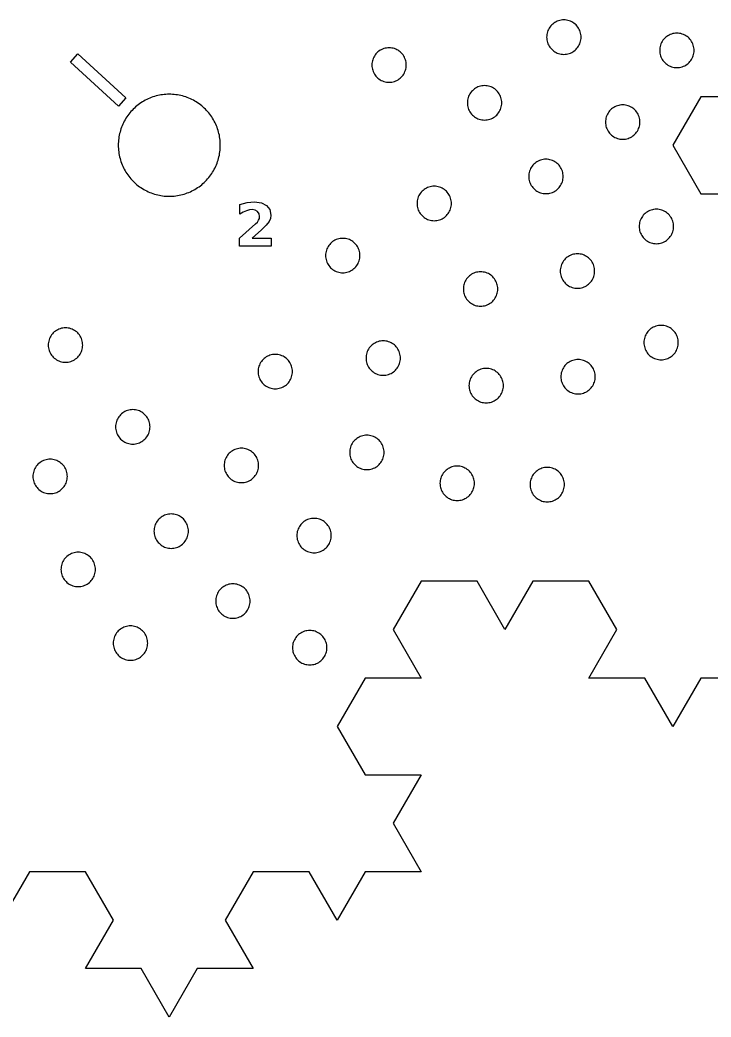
# Model space of a CAD drawing. Header units: millimetres. Extents: x 0 to 377, y 0 to 280.
# Drawn here: x 183.2 to 239.4, y 138.1 to 219.3 of the extents above; entities that cross this region are included whole.
import ezdxf

# ---------------------------------------------------------------- set-up
doc = ezdxf.new("R2010")
doc.units = ezdxf.units.MM
doc.layers.add('CUT', color=1, linetype='Continuous')
doc.layers.add('ENGRAVE', color=7, linetype='Continuous')

msp = doc.modelspace()

# ---------------------------------------------------------------- linework, layer by layer
at = {"layer": 'CUT'}
for points in [[(228.719, 217.326), (228.757, 217.429), (228.787, 217.535), (228.808, 217.643), (228.821, 217.752), (228.825, 217.862), (228.821, 217.971), (228.808, 218.081), (228.787, 218.188), (228.757, 218.294), (228.719, 218.397), (228.673, 218.497), (228.619, 218.593), (228.558, 218.685), (228.49, 218.771), (228.415, 218.852), (228.335, 218.926), (228.248, 218.994), (228.157, 219.055), (228.061, 219.109), (227.961, 219.155), (227.858, 219.193), (227.752, 219.223), (227.644, 219.244), (227.535, 219.257), (227.425, 219.262), (227.316, 219.257), (227.206, 219.244), (227.099, 219.223), (226.993, 219.193), (226.89, 219.155), (226.79, 219.109), (226.694, 219.055), (226.603, 218.994), (226.516, 218.926), (226.435, 218.852), (226.361, 218.771), (226.293, 218.685), (226.232, 218.593), (226.178, 218.497), (226.132, 218.397), (226.094, 218.294), (226.064, 218.188), (226.043, 218.081), (226.03, 217.971), (226.025, 217.862), (226.03, 217.752), (226.043, 217.643), (226.064, 217.535), (226.094, 217.429), (226.132, 217.326), (226.178, 217.226), (226.232, 217.13), (226.293, 217.039), (226.361, 216.952), (226.435, 216.872), (226.516, 216.797), (226.603, 216.729), (226.694, 216.668), (226.79, 216.614), (226.89, 216.568), (226.993, 216.53), (227.099, 216.5), (227.206, 216.479), (227.316, 216.466), (227.425, 216.462), (227.535, 216.466), (227.644, 216.479), (227.752, 216.5), (227.858, 216.53), (227.961, 216.568), (228.061, 216.614), (228.157, 216.668), (228.248, 216.729), (228.335, 216.797), (228.415, 216.872), (228.49, 216.952), (228.558, 217.039), (228.619, 217.13), (228.673, 217.226), (228.719, 217.326)], [(237.911, 216.25), (237.949, 216.353), (237.979, 216.459), (238.001, 216.566), (238.014, 216.676), (238.018, 216.785), (238.014, 216.895), (238.001, 217.004), (237.979, 217.112), (237.949, 217.218), (237.911, 217.321), (237.865, 217.421), (237.812, 217.517), (237.751, 217.608), (237.682, 217.695), (237.608, 217.775), (237.527, 217.85), (237.441, 217.918), (237.349, 217.979), (237.254, 218.033), (237.154, 218.079), (237.051, 218.117), (236.945, 218.147), (236.837, 218.168), (236.728, 218.181), (236.618, 218.185), (236.508, 218.181), (236.399, 218.168), (236.291, 218.147), (236.185, 218.117), (236.082, 218.079), (235.982, 218.033), (235.886, 217.979), (235.795, 217.918), (235.709, 217.85), (235.628, 217.775), (235.553, 217.695), (235.485, 217.608), (235.424, 217.517), (235.371, 217.421), (235.324, 217.321), (235.286, 217.218), (235.257, 217.112), (235.235, 217.004), (235.222, 216.895), (235.218, 216.785), (235.222, 216.676), (235.235, 216.566), (235.257, 216.459), (235.286, 216.353), (235.324, 216.25), (235.371, 216.15), (235.424, 216.054), (235.485, 215.962), (235.553, 215.876), (235.628, 215.795), (235.709, 215.721), (235.795, 215.653), (235.886, 215.592), (235.982, 215.538), (236.082, 215.492), (236.185, 215.454), (236.291, 215.424), (236.399, 215.403), (236.508, 215.39), (236.618, 215.385), (236.728, 215.39), (236.837, 215.403), (236.945, 215.424), (237.051, 215.454), (237.154, 215.492), (237.254, 215.538), (237.349, 215.592), (237.441, 215.653), (237.527, 215.721), (237.608, 215.795), (237.682, 215.876), (237.751, 215.962), (237.812, 216.054), (237.865, 216.15), (237.911, 216.25)], [(214.457, 214.959), (214.503, 215.059), (214.541, 215.162), (214.571, 215.268), (214.593, 215.376), (214.606, 215.485), (214.61, 215.595), (214.606, 215.705), (214.593, 215.814), (214.571, 215.922), (214.541, 216.028), (214.503, 216.131), (214.457, 216.231), (214.404, 216.326), (214.343, 216.418), (214.275, 216.504), (214.2, 216.585), (214.119, 216.66), (214.033, 216.728), (213.941, 216.789), (213.846, 216.842), (213.746, 216.888), (213.643, 216.926), (213.537, 216.956), (213.429, 216.978), (213.32, 216.991), (213.21, 216.995), (213.1, 216.991), (212.991, 216.978), (212.883, 216.956), (212.777, 216.926), (212.674, 216.888), (212.574, 216.842), (212.478, 216.789), (212.387, 216.728), (212.301, 216.66), (212.22, 216.585), (212.145, 216.504), (212.077, 216.418), (212.016, 216.326), (211.963, 216.231), (211.917, 216.131), (211.878, 216.028), (211.849, 215.922), (211.827, 215.814), (211.814, 215.705), (211.81, 215.595), (211.814, 215.485), (211.827, 215.376), (211.849, 215.268), (211.878, 215.162), (211.917, 215.059), (211.963, 214.959), (212.016, 214.863), (212.077, 214.772), (212.145, 214.686), (212.22, 214.605), (212.301, 214.53), (212.387, 214.462), (212.478, 214.401), (212.574, 214.348), (212.674, 214.302), (212.777, 214.264), (212.883, 214.234), (212.991, 214.212), (213.1, 214.199), (213.21, 214.195), (213.32, 214.199), (213.429, 214.212), (213.537, 214.234), (213.643, 214.264), (213.746, 214.302), (213.846, 214.348), (213.941, 214.401), (214.033, 214.462), (214.119, 214.53), (214.2, 214.605), (214.275, 214.686), (214.343, 214.772), (214.404, 214.863), (214.457, 214.959)], [(222.222, 211.881), (222.268, 211.981), (222.306, 212.084), (222.336, 212.19), (222.358, 212.298), (222.371, 212.407), (222.375, 212.517), (222.371, 212.626), (222.358, 212.736), (222.336, 212.843), (222.306, 212.949), (222.268, 213.052), (222.222, 213.152), (222.169, 213.248), (222.107, 213.34), (222.039, 213.426), (221.965, 213.507), (221.884, 213.581), (221.798, 213.649), (221.706, 213.71), (221.61, 213.764), (221.511, 213.81), (221.407, 213.848), (221.302, 213.878), (221.194, 213.899), (221.085, 213.912), (220.975, 213.917), (220.865, 213.912), (220.756, 213.899), (220.648, 213.878), (220.542, 213.848), (220.439, 213.81), (220.339, 213.764), (220.243, 213.71), (220.152, 213.649), (220.066, 213.581), (219.985, 213.507), (219.91, 213.426), (219.842, 213.34), (219.781, 213.248), (219.727, 213.152), (219.681, 213.052), (219.643, 212.949), (219.614, 212.843), (219.592, 212.736), (219.579, 212.626), (219.575, 212.517), (219.579, 212.407), (219.592, 212.298), (219.614, 212.19), (219.643, 212.084), (219.681, 211.981), (219.727, 211.881), (219.781, 211.785), (219.842, 211.694), (219.91, 211.607), (219.985, 211.527), (220.066, 211.452), (220.152, 211.384), (220.243, 211.323), (220.339, 211.269), (220.439, 211.223), (220.542, 211.185), (220.648, 211.155), (220.756, 211.134), (220.865, 211.121), (220.975, 211.117), (221.085, 211.121), (221.194, 211.134), (221.302, 211.155), (221.407, 211.185), (221.511, 211.223), (221.61, 211.269), (221.706, 211.323), (221.798, 211.384), (221.884, 211.452), (221.965, 211.527), (222.039, 211.607), (222.107, 211.694), (222.169, 211.785), (222.222, 211.881)], [(199.475, 209.338), (199.464, 209.473), (199.448, 209.608), (199.428, 209.743), (199.404, 209.876), (199.375, 210.009), (199.342, 210.141), (199.305, 210.271), (199.264, 210.401), (199.218, 210.529), (199.168, 210.655), (199.114, 210.779), (199.056, 210.902), (198.994, 211.023), (198.928, 211.142), (198.858, 211.258), (198.784, 211.372), (198.707, 211.484), (198.626, 211.593), (198.542, 211.699), (198.454, 211.803), (198.363, 211.904), (198.268, 212.001), (198.171, 212.096), (198.07, 212.187), (197.967, 212.275), (197.86, 212.359), (197.751, 212.44), (197.639, 212.517), (197.525, 212.591), (197.409, 212.661), (197.29, 212.727), (197.169, 212.789), (197.047, 212.847), (196.922, 212.901), (196.796, 212.951), (196.668, 212.996), (196.539, 213.038), (196.408, 213.075), (196.276, 213.108), (196.144, 213.137), (196.01, 213.161), (195.876, 213.181), (195.741, 213.197), (195.605, 213.208), (195.47, 213.214), (195.334, 213.217), (195.198, 213.214), (195.062, 213.208), (194.927, 213.197), (194.792, 213.181), (194.658, 213.161), (194.524, 213.137), (194.392, 213.108), (194.26, 213.075), (194.129, 213.038), (194, 212.996), (193.872, 212.951), (193.746, 212.901), (193.621, 212.847), (193.498, 212.789), (193.378, 212.727), (193.259, 212.661), (193.142, 212.591), (193.028, 212.517), (192.917, 212.44), (192.808, 212.359), (192.701, 212.275), (192.598, 212.187), (192.497, 212.096), (192.399, 212.001), (192.305, 211.904), (192.214, 211.803), (192.126, 211.699), (192.041, 211.593), (191.961, 211.484), (191.883, 211.372), (191.81, 211.258), (191.74, 211.142), (191.674, 211.023), (191.612, 210.902), (191.554, 210.779), (191.5, 210.655), (191.45, 210.529), (191.404, 210.401), (191.363, 210.271), (191.325, 210.141), (191.292, 210.009), (191.264, 209.876), (191.239, 209.743), (191.219, 209.608), (191.204, 209.473), (191.193, 209.338), (191.186, 209.202), (191.184, 209.067), (191.186, 208.931), (191.193, 208.795), (191.204, 208.66), (191.219, 208.525), (191.239, 208.391), (191.264, 208.257), (191.292, 208.124), (191.325, 207.993), (191.363, 207.862), (191.404, 207.733), (191.45, 207.605), (191.5, 207.479), (191.554, 207.354), (191.612, 207.231), (191.674, 207.11), (191.74, 206.992), (191.81, 206.875), (191.883, 206.761), (191.961, 206.649), (192.041, 206.54), (192.126, 206.434), (192.214, 206.33), (192.305, 206.23), (192.399, 206.132), (192.497, 206.038), (192.598, 205.947), (192.701, 205.859), (192.808, 205.774), (192.917, 205.693), (193.028, 205.616), (193.142, 205.542), (193.259, 205.473), (193.378, 205.407), (193.498, 205.345), (193.621, 205.287), (193.746, 205.233), (193.872, 205.183), (194, 205.137), (194.129, 205.095), (194.26, 205.058), (194.392, 205.025), (194.524, 204.996), (194.658, 204.972), (194.792, 204.952), (194.927, 204.937), (195.062, 204.926), (195.198, 204.919), (195.334, 204.917), (195.47, 204.919), (195.605, 204.926), (195.741, 204.937), (195.876, 204.952), (196.01, 204.972), (196.144, 204.996), (196.276, 205.025), (196.408, 205.058), (196.539, 205.095), (196.668, 205.137), (196.796, 205.183), (196.922, 205.233), (197.047, 205.287), (197.169, 205.345), (197.29, 205.407), (197.409, 205.473), (197.525, 205.542), (197.639, 205.616), (197.751, 205.693), (197.86, 205.774), (197.967, 205.859), (198.07, 205.947), (198.171, 206.038), (198.268, 206.132), (198.363, 206.23), (198.454, 206.33), (198.542, 206.434), (198.626, 206.54), (198.707, 206.649), (198.784, 206.761), (198.858, 206.875), (198.928, 206.992), (198.994, 207.11), (199.056, 207.231), (199.114, 207.354), (199.168, 207.479), (199.218, 207.605), (199.264, 207.733), (199.305, 207.862), (199.342, 207.993), (199.375, 208.124), (199.404, 208.257), (199.428, 208.391), (199.448, 208.525), (199.464, 208.66), (199.475, 208.795), (199.482, 208.931), (199.484, 209.067), (199.482, 209.202), (199.475, 209.338)], [(233.502, 210.416), (233.54, 210.519), (233.57, 210.625), (233.592, 210.733), (233.605, 210.842), (233.609, 210.952), (233.605, 211.062), (233.592, 211.171), (233.57, 211.279), (233.54, 211.385), (233.502, 211.488), (233.456, 211.588), (233.403, 211.684), (233.342, 211.775), (233.273, 211.861), (233.199, 211.942), (233.118, 212.017), (233.032, 212.085), (232.94, 212.146), (232.844, 212.2), (232.745, 212.246), (232.642, 212.284), (232.536, 212.313), (232.428, 212.335), (232.319, 212.348), (232.209, 212.352), (232.099, 212.348), (231.99, 212.335), (231.882, 212.313), (231.776, 212.284), (231.673, 212.246), (231.573, 212.2), (231.477, 212.146), (231.386, 212.085), (231.3, 212.017), (231.219, 211.942), (231.144, 211.861), (231.076, 211.775), (231.015, 211.684), (230.961, 211.588), (230.915, 211.488), (230.877, 211.385), (230.848, 211.279), (230.826, 211.171), (230.813, 211.062), (230.809, 210.952), (230.813, 210.842), (230.826, 210.733), (230.848, 210.625), (230.877, 210.519), (230.915, 210.416), (230.961, 210.317), (231.015, 210.221), (231.076, 210.129), (231.144, 210.043), (231.219, 209.962), (231.3, 209.888), (231.386, 209.819), (231.477, 209.758), (231.573, 209.705), (231.673, 209.659), (231.776, 209.621), (231.882, 209.591), (231.99, 209.569), (232.099, 209.556), (232.209, 209.552), (232.319, 209.556), (232.428, 209.569), (232.536, 209.591), (232.642, 209.621), (232.745, 209.659), (232.844, 209.705), (232.94, 209.758), (233.032, 209.819), (233.118, 209.888), (233.199, 209.962), (233.273, 210.043), (233.342, 210.129), (233.403, 210.221), (233.456, 210.317), (233.502, 210.416)], [(227.263, 205.993), (227.301, 206.096), (227.331, 206.202), (227.352, 206.31), (227.365, 206.419), (227.37, 206.529), (227.365, 206.638), (227.352, 206.748), (227.331, 206.855), (227.301, 206.961), (227.263, 207.064), (227.217, 207.164), (227.163, 207.26), (227.102, 207.351), (227.034, 207.438), (226.96, 207.519), (226.879, 207.593), (226.793, 207.661), (226.701, 207.722), (226.605, 207.776), (226.505, 207.822), (226.402, 207.86), (226.296, 207.89), (226.189, 207.911), (226.079, 207.924), (225.97, 207.929), (225.86, 207.924), (225.751, 207.911), (225.643, 207.89), (225.537, 207.86), (225.434, 207.822), (225.334, 207.776), (225.238, 207.722), (225.147, 207.661), (225.06, 207.593), (224.98, 207.519), (224.905, 207.438), (224.837, 207.351), (224.776, 207.26), (224.722, 207.164), (224.676, 207.064), (224.638, 206.961), (224.608, 206.855), (224.587, 206.748), (224.574, 206.638), (224.57, 206.529), (224.574, 206.419), (224.587, 206.31), (224.608, 206.202), (224.638, 206.096), (224.676, 205.993), (224.722, 205.893), (224.776, 205.797), (224.837, 205.706), (224.905, 205.619), (224.98, 205.539), (225.06, 205.464), (225.147, 205.396), (225.238, 205.335), (225.334, 205.281), (225.434, 205.235), (225.537, 205.197), (225.643, 205.167), (225.751, 205.146), (225.86, 205.133), (225.97, 205.129), (226.079, 205.133), (226.189, 205.146), (226.296, 205.167), (226.402, 205.197), (226.505, 205.235), (226.605, 205.281), (226.701, 205.335), (226.793, 205.396), (226.879, 205.464), (226.96, 205.539), (227.034, 205.619), (227.102, 205.706), (227.163, 205.797), (227.217, 205.893), (227.263, 205.993)], [(218.174, 203.794), (218.212, 203.897), (218.242, 204.003), (218.264, 204.111), (218.277, 204.22), (218.281, 204.33), (218.277, 204.439), (218.264, 204.549), (218.242, 204.656), (218.212, 204.762), (218.174, 204.865), (218.128, 204.965), (218.075, 205.061), (218.014, 205.153), (217.946, 205.239), (217.871, 205.32), (217.79, 205.394), (217.704, 205.462), (217.612, 205.523), (217.517, 205.577), (217.417, 205.623), (217.314, 205.661), (217.208, 205.691), (217.1, 205.712), (216.991, 205.725), (216.881, 205.73), (216.771, 205.725), (216.662, 205.712), (216.554, 205.691), (216.448, 205.661), (216.345, 205.623), (216.245, 205.577), (216.149, 205.523), (216.058, 205.462), (215.972, 205.394), (215.891, 205.32), (215.816, 205.239), (215.748, 205.153), (215.687, 205.061), (215.634, 204.965), (215.588, 204.865), (215.549, 204.762), (215.52, 204.656), (215.498, 204.549), (215.485, 204.439), (215.481, 204.33), (215.485, 204.22), (215.498, 204.111), (215.52, 204.003), (215.549, 203.897), (215.588, 203.794), (215.634, 203.694), (215.687, 203.598), (215.748, 203.507), (215.816, 203.42), (215.891, 203.34), (215.972, 203.265), (216.058, 203.197), (216.149, 203.136), (216.245, 203.082), (216.345, 203.036), (216.448, 202.998), (216.554, 202.968), (216.662, 202.947), (216.771, 202.934), (216.881, 202.93), (216.991, 202.934), (217.1, 202.947), (217.208, 202.968), (217.314, 202.998), (217.417, 203.036), (217.517, 203.082), (217.612, 203.136), (217.704, 203.197), (217.79, 203.265), (217.871, 203.34), (217.946, 203.42), (218.014, 203.507), (218.075, 203.598), (218.128, 203.694), (218.174, 203.794)], [(236.24, 201.922), (236.278, 202.025), (236.308, 202.131), (236.329, 202.239), (236.342, 202.348), (236.347, 202.458), (236.342, 202.567), (236.329, 202.677), (236.308, 202.784), (236.278, 202.89), (236.24, 202.993), (236.194, 203.093), (236.14, 203.189), (236.079, 203.281), (236.011, 203.367), (235.937, 203.448), (235.856, 203.522), (235.769, 203.59), (235.678, 203.651), (235.582, 203.705), (235.482, 203.751), (235.379, 203.789), (235.273, 203.819), (235.166, 203.84), (235.056, 203.853), (234.947, 203.858), (234.837, 203.853), (234.728, 203.84), (234.62, 203.819), (234.514, 203.789), (234.411, 203.751), (234.311, 203.705), (234.215, 203.651), (234.124, 203.59), (234.037, 203.522), (233.957, 203.448), (233.882, 203.367), (233.814, 203.281), (233.753, 203.189), (233.699, 203.093), (233.653, 202.993), (233.615, 202.89), (233.585, 202.784), (233.564, 202.677), (233.551, 202.567), (233.547, 202.458), (233.551, 202.348), (233.564, 202.239), (233.585, 202.131), (233.615, 202.025), (233.653, 201.922), (233.699, 201.822), (233.753, 201.726), (233.814, 201.635), (233.882, 201.548), (233.957, 201.468), (234.037, 201.393), (234.124, 201.325), (234.215, 201.264), (234.311, 201.21), (234.411, 201.164), (234.514, 201.126), (234.62, 201.096), (234.728, 201.075), (234.837, 201.062), (234.947, 201.058), (235.056, 201.062), (235.166, 201.075), (235.273, 201.096), (235.379, 201.126), (235.482, 201.164), (235.582, 201.21), (235.678, 201.264), (235.769, 201.325), (235.856, 201.393), (235.937, 201.468), (236.011, 201.548), (236.079, 201.635), (236.14, 201.726), (236.194, 201.822), (236.24, 201.922)], [(210.735, 199.556), (210.774, 199.66), (210.803, 199.765), (210.825, 199.873), (210.838, 199.982), (210.842, 200.092), (210.838, 200.202), (210.825, 200.311), (210.803, 200.419), (210.774, 200.525), (210.735, 200.628), (210.689, 200.728), (210.636, 200.824), (210.575, 200.915), (210.507, 201.001), (210.432, 201.082), (210.351, 201.157), (210.265, 201.225), (210.174, 201.286), (210.078, 201.34), (209.978, 201.386), (209.875, 201.424), (209.769, 201.454), (209.661, 201.475), (209.552, 201.488), (209.442, 201.492), (209.332, 201.488), (209.223, 201.475), (209.115, 201.454), (209.009, 201.424), (208.906, 201.386), (208.806, 201.34), (208.711, 201.286), (208.619, 201.225), (208.533, 201.157), (208.452, 201.082), (208.377, 201.001), (208.309, 200.915), (208.248, 200.824), (208.195, 200.728), (208.149, 200.628), (208.111, 200.525), (208.081, 200.419), (208.059, 200.311), (208.046, 200.202), (208.042, 200.092), (208.046, 199.982), (208.059, 199.873), (208.081, 199.765), (208.111, 199.66), (208.149, 199.556), (208.195, 199.457), (208.248, 199.361), (208.309, 199.269), (208.377, 199.183), (208.452, 199.102), (208.533, 199.028), (208.619, 198.96), (208.711, 198.899), (208.806, 198.845), (208.906, 198.799), (209.009, 198.761), (209.115, 198.731), (209.223, 198.709), (209.332, 198.697), (209.442, 198.692), (209.552, 198.697), (209.661, 198.709), (209.769, 198.731), (209.875, 198.761), (209.978, 198.799), (210.078, 198.845), (210.174, 198.899), (210.265, 198.96), (210.351, 199.028), (210.432, 199.102), (210.507, 199.183), (210.575, 199.269), (210.636, 199.361), (210.689, 199.457), (210.735, 199.556)], [(229.822, 198.296), (229.861, 198.4), (229.89, 198.505), (229.912, 198.613), (229.925, 198.722), (229.929, 198.832), (229.925, 198.942), (229.912, 199.051), (229.89, 199.159), (229.861, 199.265), (229.822, 199.368), (229.776, 199.468), (229.723, 199.564), (229.662, 199.655), (229.594, 199.741), (229.519, 199.822), (229.438, 199.897), (229.352, 199.965), (229.261, 200.026), (229.165, 200.08), (229.065, 200.126), (228.962, 200.164), (228.856, 200.194), (228.748, 200.215), (228.639, 200.228), (228.529, 200.232), (228.419, 200.228), (228.31, 200.215), (228.202, 200.194), (228.096, 200.164), (227.993, 200.126), (227.893, 200.08), (227.798, 200.026), (227.706, 199.965), (227.62, 199.897), (227.539, 199.822), (227.464, 199.741), (227.396, 199.655), (227.335, 199.564), (227.282, 199.468), (227.236, 199.368), (227.198, 199.265), (227.168, 199.159), (227.146, 199.051), (227.133, 198.942), (227.129, 198.832), (227.133, 198.722), (227.146, 198.613), (227.168, 198.505), (227.198, 198.4), (227.236, 198.296), (227.282, 198.197), (227.335, 198.101), (227.396, 198.009), (227.464, 197.923), (227.539, 197.842), (227.62, 197.768), (227.706, 197.7), (227.798, 197.639), (227.893, 197.585), (227.993, 197.539), (228.096, 197.501), (228.202, 197.471), (228.31, 197.449), (228.419, 197.437), (228.529, 197.432), (228.639, 197.437), (228.748, 197.449), (228.856, 197.471), (228.962, 197.501), (229.065, 197.539), (229.165, 197.585), (229.261, 197.639), (229.352, 197.7), (229.438, 197.768), (229.519, 197.842), (229.594, 197.923), (229.662, 198.009), (229.723, 198.101), (229.776, 198.197), (229.822, 198.296)], [(221.942, 196.835), (221.98, 196.938), (222.01, 197.044), (222.031, 197.152), (222.044, 197.261), (222.049, 197.371), (222.044, 197.48), (222.031, 197.59), (222.01, 197.697), (221.98, 197.803), (221.942, 197.906), (221.896, 198.006), (221.842, 198.102), (221.781, 198.193), (221.713, 198.28), (221.639, 198.361), (221.558, 198.435), (221.472, 198.503), (221.38, 198.564), (221.284, 198.618), (221.184, 198.664), (221.081, 198.702), (220.976, 198.732), (220.868, 198.753), (220.759, 198.766), (220.649, 198.771), (220.539, 198.766), (220.43, 198.753), (220.322, 198.732), (220.216, 198.702), (220.113, 198.664), (220.013, 198.618), (219.917, 198.564), (219.826, 198.503), (219.739, 198.435), (219.659, 198.361), (219.584, 198.28), (219.516, 198.193), (219.455, 198.102), (219.401, 198.006), (219.355, 197.906), (219.317, 197.803), (219.287, 197.697), (219.266, 197.59), (219.253, 197.48), (219.249, 197.371), (219.253, 197.261), (219.266, 197.152), (219.287, 197.044), (219.317, 196.938), (219.355, 196.835), (219.401, 196.735), (219.455, 196.639), (219.516, 196.548), (219.584, 196.461), (219.659, 196.381), (219.739, 196.306), (219.826, 196.238), (219.917, 196.177), (220.013, 196.123), (220.113, 196.077), (220.216, 196.039), (220.322, 196.009), (220.43, 195.988), (220.539, 195.975), (220.649, 195.971), (220.759, 195.975), (220.868, 195.988), (220.976, 196.009), (221.081, 196.039), (221.184, 196.077), (221.284, 196.123), (221.38, 196.177), (221.472, 196.238), (221.558, 196.306), (221.639, 196.381), (221.713, 196.461), (221.781, 196.548), (221.842, 196.639), (221.896, 196.735), (221.942, 196.835)], [(188.138, 192.174), (188.184, 192.274), (188.222, 192.377), (188.252, 192.483), (188.274, 192.591), (188.286, 192.7), (188.291, 192.81), (188.286, 192.92), (188.274, 193.029), (188.252, 193.137), (188.222, 193.243), (188.184, 193.346), (188.138, 193.446), (188.084, 193.542), (188.023, 193.633), (187.955, 193.719), (187.881, 193.8), (187.8, 193.875), (187.714, 193.943), (187.622, 194.004), (187.526, 194.057), (187.427, 194.103), (187.323, 194.141), (187.218, 194.171), (187.11, 194.193), (187.001, 194.206), (186.891, 194.21), (186.781, 194.206), (186.672, 194.193), (186.564, 194.171), (186.458, 194.141), (186.355, 194.103), (186.255, 194.057), (186.159, 194.004), (186.068, 193.943), (185.982, 193.875), (185.901, 193.8), (185.826, 193.719), (185.758, 193.633), (185.697, 193.542), (185.643, 193.446), (185.597, 193.346), (185.559, 193.243), (185.529, 193.137), (185.508, 193.029), (185.495, 192.92), (185.491, 192.81), (185.495, 192.7), (185.508, 192.591), (185.529, 192.483), (185.559, 192.377), (185.597, 192.274), (185.643, 192.174), (185.697, 192.079), (185.758, 191.987), (185.826, 191.901), (185.901, 191.82), (185.982, 191.745), (186.068, 191.677), (186.159, 191.616), (186.255, 191.563), (186.355, 191.517), (186.458, 191.479), (186.564, 191.449), (186.672, 191.427), (186.781, 191.414), (186.891, 191.41), (187.001, 191.414), (187.11, 191.427), (187.218, 191.449), (187.323, 191.479), (187.427, 191.517), (187.526, 191.563), (187.622, 191.616), (187.714, 191.677), (187.8, 191.745), (187.881, 191.82), (187.955, 191.901), (188.023, 191.987), (188.084, 192.079), (188.138, 192.174)], [(236.625, 192.475), (236.663, 192.578), (236.693, 192.684), (236.714, 192.792), (236.727, 192.901), (236.732, 193.011), (236.727, 193.121), (236.714, 193.23), (236.693, 193.338), (236.663, 193.444), (236.625, 193.547), (236.579, 193.647), (236.525, 193.743), (236.464, 193.834), (236.396, 193.92), (236.322, 194.001), (236.241, 194.076), (236.155, 194.144), (236.063, 194.205), (235.967, 194.258), (235.867, 194.304), (235.764, 194.343), (235.659, 194.372), (235.551, 194.394), (235.442, 194.407), (235.332, 194.411), (235.222, 194.407), (235.113, 194.394), (235.005, 194.372), (234.899, 194.343), (234.796, 194.304), (234.696, 194.258), (234.6, 194.205), (234.509, 194.144), (234.422, 194.076), (234.342, 194.001), (234.267, 193.92), (234.199, 193.834), (234.138, 193.743), (234.084, 193.647), (234.038, 193.547), (234, 193.444), (233.97, 193.338), (233.949, 193.23), (233.936, 193.121), (233.932, 193.011), (233.936, 192.901), (233.949, 192.792), (233.97, 192.684), (234, 192.578), (234.038, 192.475), (234.084, 192.375), (234.138, 192.28), (234.199, 192.188), (234.267, 192.102), (234.342, 192.021), (234.422, 191.946), (234.509, 191.878), (234.6, 191.817), (234.696, 191.764), (234.796, 191.718), (234.899, 191.68), (235.005, 191.65), (235.113, 191.628), (235.222, 191.615), (235.332, 191.611), (235.442, 191.615), (235.551, 191.628), (235.659, 191.65), (235.764, 191.68), (235.867, 191.718), (235.967, 191.764), (236.063, 191.817), (236.155, 191.878), (236.241, 191.946), (236.322, 192.021), (236.396, 192.102), (236.464, 192.188), (236.525, 192.28), (236.579, 192.375), (236.625, 192.475)], [(213.98, 191.117), (214.026, 191.216), (214.064, 191.32), (214.094, 191.425), (214.116, 191.533), (214.129, 191.642), (214.133, 191.752), (214.129, 191.862), (214.116, 191.971), (214.094, 192.079), (214.064, 192.185), (214.026, 192.288), (213.98, 192.388), (213.927, 192.484), (213.866, 192.575), (213.798, 192.661), (213.723, 192.742), (213.642, 192.817), (213.556, 192.885), (213.465, 192.946), (213.369, 193), (213.269, 193.046), (213.166, 193.084), (213.06, 193.114), (212.952, 193.135), (212.843, 193.148), (212.733, 193.152), (212.623, 193.148), (212.514, 193.135), (212.406, 193.114), (212.3, 193.084), (212.197, 193.046), (212.097, 193), (212.002, 192.946), (211.91, 192.885), (211.824, 192.817), (211.743, 192.742), (211.668, 192.661), (211.6, 192.575), (211.539, 192.484), (211.486, 192.388), (211.44, 192.288), (211.402, 192.185), (211.372, 192.079), (211.35, 191.971), (211.337, 191.862), (211.333, 191.752), (211.337, 191.642), (211.35, 191.533), (211.372, 191.425), (211.402, 191.32), (211.44, 191.216), (211.486, 191.117), (211.539, 191.021), (211.6, 190.929), (211.668, 190.843), (211.743, 190.762), (211.824, 190.688), (211.91, 190.62), (212.002, 190.559), (212.097, 190.505), (212.197, 190.459), (212.3, 190.421), (212.406, 190.391), (212.514, 190.369), (212.623, 190.357), (212.733, 190.352), (212.843, 190.357), (212.952, 190.369), (213.06, 190.391), (213.166, 190.421), (213.269, 190.459), (213.369, 190.505), (213.465, 190.559), (213.556, 190.62), (213.642, 190.688), (213.723, 190.762), (213.798, 190.843), (213.866, 190.929), (213.927, 191.021), (213.98, 191.117)], [(205.199, 190.015), (205.245, 190.115), (205.283, 190.218), (205.313, 190.324), (205.335, 190.431), (205.348, 190.541), (205.352, 190.65), (205.348, 190.76), (205.335, 190.869), (205.313, 190.977), (205.283, 191.083), (205.245, 191.186), (205.199, 191.286), (205.146, 191.382), (205.085, 191.473), (205.016, 191.56), (204.942, 191.64), (204.861, 191.715), (204.775, 191.783), (204.683, 191.844), (204.587, 191.898), (204.488, 191.944), (204.385, 191.982), (204.279, 192.012), (204.171, 192.033), (204.062, 192.046), (203.952, 192.05), (203.842, 192.046), (203.733, 192.033), (203.625, 192.012), (203.519, 191.982), (203.416, 191.944), (203.316, 191.898), (203.22, 191.844), (203.129, 191.783), (203.043, 191.715), (202.962, 191.64), (202.887, 191.56), (202.819, 191.473), (202.758, 191.382), (202.704, 191.286), (202.658, 191.186), (202.62, 191.083), (202.591, 190.977), (202.569, 190.869), (202.556, 190.76), (202.552, 190.65), (202.556, 190.541), (202.569, 190.431), (202.591, 190.324), (202.62, 190.218), (202.658, 190.115), (202.704, 190.015), (202.758, 189.919), (202.819, 189.828), (202.887, 189.741), (202.962, 189.661), (203.043, 189.586), (203.129, 189.518), (203.22, 189.457), (203.316, 189.403), (203.416, 189.357), (203.519, 189.319), (203.625, 189.289), (203.733, 189.268), (203.842, 189.255), (203.952, 189.25), (204.062, 189.255), (204.171, 189.268), (204.279, 189.289), (204.385, 189.319), (204.488, 189.357), (204.587, 189.403), (204.683, 189.457), (204.775, 189.518), (204.861, 189.586), (204.942, 189.661), (205.016, 189.741), (205.085, 189.828), (205.146, 189.919), (205.199, 190.015)], [(229.826, 189.596), (229.872, 189.696), (229.91, 189.799), (229.94, 189.905), (229.961, 190.013), (229.974, 190.122), (229.978, 190.232), (229.974, 190.342), (229.961, 190.451), (229.94, 190.559), (229.91, 190.664), (229.872, 190.767), (229.826, 190.867), (229.772, 190.963), (229.711, 191.055), (229.643, 191.141), (229.568, 191.222), (229.488, 191.296), (229.401, 191.364), (229.31, 191.425), (229.214, 191.479), (229.114, 191.525), (229.011, 191.563), (228.905, 191.593), (228.797, 191.614), (228.688, 191.627), (228.578, 191.632), (228.468, 191.627), (228.359, 191.614), (228.251, 191.593), (228.146, 191.563), (228.043, 191.525), (227.943, 191.479), (227.847, 191.425), (227.755, 191.364), (227.669, 191.296), (227.588, 191.222), (227.514, 191.141), (227.446, 191.055), (227.385, 190.963), (227.331, 190.867), (227.285, 190.767), (227.247, 190.664), (227.217, 190.559), (227.196, 190.451), (227.183, 190.342), (227.178, 190.232), (227.183, 190.122), (227.196, 190.013), (227.217, 189.905), (227.247, 189.799), (227.285, 189.696), (227.331, 189.596), (227.385, 189.5), (227.446, 189.409), (227.514, 189.322), (227.588, 189.242), (227.669, 189.167), (227.755, 189.099), (227.847, 189.038), (227.943, 188.984), (228.043, 188.938), (228.146, 188.9), (228.251, 188.87), (228.359, 188.849), (228.468, 188.836), (228.578, 188.832), (228.688, 188.836), (228.797, 188.849), (228.905, 188.87), (229.011, 188.9), (229.114, 188.938), (229.214, 188.984), (229.31, 189.038), (229.401, 189.099), (229.488, 189.167), (229.568, 189.242), (229.643, 189.322), (229.711, 189.409), (229.772, 189.5), (229.826, 189.596)], [(222.4, 188.97), (222.438, 189.073), (222.468, 189.179), (222.49, 189.287), (222.503, 189.396), (222.507, 189.506), (222.503, 189.616), (222.49, 189.725), (222.468, 189.833), (222.438, 189.938), (222.4, 190.042), (222.354, 190.141), (222.301, 190.237), (222.24, 190.329), (222.172, 190.415), (222.097, 190.496), (222.016, 190.57), (221.93, 190.638), (221.838, 190.7), (221.743, 190.753), (221.643, 190.799), (221.54, 190.837), (221.434, 190.867), (221.326, 190.889), (221.217, 190.902), (221.107, 190.906), (220.997, 190.902), (220.888, 190.889), (220.78, 190.867), (220.674, 190.837), (220.571, 190.799), (220.471, 190.753), (220.375, 190.7), (220.284, 190.638), (220.198, 190.57), (220.117, 190.496), (220.042, 190.415), (219.974, 190.329), (219.913, 190.237), (219.86, 190.141), (219.814, 190.042), (219.775, 189.938), (219.746, 189.833), (219.724, 189.725), (219.711, 189.616), (219.707, 189.506), (219.711, 189.396), (219.724, 189.287), (219.746, 189.179), (219.775, 189.073), (219.814, 188.97), (219.86, 188.87), (219.913, 188.774), (219.974, 188.683), (220.042, 188.597), (220.117, 188.516), (220.198, 188.441), (220.284, 188.373), (220.375, 188.312), (220.471, 188.258), (220.571, 188.212), (220.674, 188.174), (220.78, 188.145), (220.888, 188.123), (220.997, 188.11), (221.107, 188.106), (221.217, 188.11), (221.326, 188.123), (221.434, 188.145), (221.54, 188.174), (221.643, 188.212), (221.743, 188.258), (221.838, 188.312), (221.93, 188.373), (222.016, 188.441), (222.097, 188.516), (222.172, 188.597), (222.24, 188.683), (222.301, 188.774), (222.354, 188.87), (222.4, 188.97)], [(193.658, 185.618), (193.696, 185.721), (193.726, 185.827), (193.747, 185.935), (193.76, 186.044), (193.765, 186.154), (193.76, 186.263), (193.747, 186.373), (193.726, 186.48), (193.696, 186.586), (193.658, 186.689), (193.612, 186.789), (193.558, 186.885), (193.497, 186.977), (193.429, 187.063), (193.355, 187.144), (193.274, 187.218), (193.188, 187.286), (193.096, 187.347), (193, 187.401), (192.9, 187.447), (192.797, 187.485), (192.692, 187.515), (192.584, 187.536), (192.475, 187.549), (192.365, 187.554), (192.255, 187.549), (192.146, 187.536), (192.038, 187.515), (191.932, 187.485), (191.829, 187.447), (191.729, 187.401), (191.633, 187.347), (191.542, 187.286), (191.455, 187.218), (191.375, 187.144), (191.3, 187.063), (191.232, 186.977), (191.171, 186.885), (191.117, 186.789), (191.071, 186.689), (191.033, 186.586), (191.003, 186.48), (190.982, 186.373), (190.969, 186.263), (190.965, 186.154), (190.969, 186.044), (190.982, 185.935), (191.003, 185.827), (191.033, 185.721), (191.071, 185.618), (191.117, 185.518), (191.171, 185.422), (191.232, 185.331), (191.3, 185.244), (191.375, 185.164), (191.455, 185.089), (191.542, 185.021), (191.633, 184.96), (191.729, 184.906), (191.829, 184.86), (191.932, 184.822), (192.038, 184.792), (192.146, 184.771), (192.255, 184.758), (192.365, 184.754), (192.475, 184.758), (192.584, 184.771), (192.692, 184.792), (192.797, 184.822), (192.9, 184.86), (193, 184.906), (193.096, 184.96), (193.188, 185.021), (193.274, 185.089), (193.355, 185.164), (193.429, 185.244), (193.497, 185.331), (193.558, 185.422), (193.612, 185.518), (193.658, 185.618)], [(212.698, 183.537), (212.736, 183.641), (212.766, 183.746), (212.787, 183.854), (212.8, 183.963), (212.804, 184.073), (212.8, 184.183), (212.787, 184.292), (212.766, 184.4), (212.736, 184.506), (212.698, 184.609), (212.652, 184.709), (212.598, 184.805), (212.537, 184.896), (212.469, 184.982), (212.394, 185.063), (212.314, 185.138), (212.227, 185.206), (212.136, 185.267), (212.04, 185.321), (211.94, 185.367), (211.837, 185.405), (211.731, 185.435), (211.623, 185.456), (211.514, 185.469), (211.404, 185.473), (211.295, 185.469), (211.185, 185.456), (211.078, 185.435), (210.972, 185.405), (210.869, 185.367), (210.769, 185.321), (210.673, 185.267), (210.582, 185.206), (210.495, 185.138), (210.415, 185.063), (210.34, 184.982), (210.272, 184.896), (210.211, 184.805), (210.157, 184.709), (210.111, 184.609), (210.073, 184.506), (210.043, 184.4), (210.022, 184.292), (210.009, 184.183), (210.004, 184.073), (210.009, 183.963), (210.022, 183.854), (210.043, 183.746), (210.073, 183.641), (210.111, 183.537), (210.157, 183.438), (210.211, 183.342), (210.272, 183.25), (210.34, 183.164), (210.415, 183.083), (210.495, 183.009), (210.582, 182.941), (210.673, 182.879), (210.769, 182.826), (210.869, 182.78), (210.972, 182.742), (211.078, 182.712), (211.185, 182.69), (211.295, 182.677), (211.404, 182.673), (211.514, 182.677), (211.623, 182.69), (211.731, 182.712), (211.837, 182.742), (211.94, 182.78), (212.04, 182.826), (212.136, 182.879), (212.227, 182.941), (212.314, 183.009), (212.394, 183.083), (212.469, 183.164), (212.537, 183.25), (212.598, 183.342), (212.652, 183.438), (212.698, 183.537)], [(202.488, 182.478), (202.526, 182.581), (202.556, 182.687), (202.578, 182.795), (202.591, 182.904), (202.595, 183.014), (202.591, 183.124), (202.578, 183.233), (202.556, 183.341), (202.526, 183.447), (202.488, 183.55), (202.442, 183.65), (202.389, 183.746), (202.327, 183.837), (202.259, 183.923), (202.185, 184.004), (202.104, 184.079), (202.018, 184.147), (201.926, 184.208), (201.83, 184.261), (201.731, 184.307), (201.627, 184.346), (201.522, 184.375), (201.414, 184.397), (201.305, 184.41), (201.195, 184.414), (201.085, 184.41), (200.976, 184.397), (200.868, 184.375), (200.762, 184.346), (200.659, 184.307), (200.559, 184.261), (200.463, 184.208), (200.372, 184.147), (200.286, 184.079), (200.205, 184.004), (200.13, 183.923), (200.062, 183.837), (200.001, 183.746), (199.947, 183.65), (199.901, 183.55), (199.863, 183.447), (199.834, 183.341), (199.812, 183.233), (199.799, 183.124), (199.795, 183.014), (199.799, 182.904), (199.812, 182.795), (199.834, 182.687), (199.863, 182.581), (199.901, 182.478), (199.947, 182.378), (200.001, 182.283), (200.062, 182.191), (200.13, 182.105), (200.205, 182.024), (200.286, 181.949), (200.372, 181.881), (200.463, 181.82), (200.559, 181.767), (200.659, 181.721), (200.762, 181.683), (200.868, 181.653), (200.976, 181.631), (201.085, 181.618), (201.195, 181.614), (201.305, 181.618), (201.414, 181.631), (201.522, 181.653), (201.627, 181.683), (201.731, 181.721), (201.83, 181.767), (201.926, 181.82), (202.018, 181.881), (202.104, 181.949), (202.185, 182.024), (202.259, 182.105), (202.327, 182.191), (202.389, 182.283), (202.442, 182.378), (202.488, 182.478)], [(186.889, 181.484), (186.935, 181.584), (186.973, 181.687), (187.003, 181.793), (187.024, 181.901), (187.037, 182.01), (187.042, 182.12), (187.037, 182.23), (187.024, 182.339), (187.003, 182.447), (186.973, 182.552), (186.935, 182.656), (186.889, 182.755), (186.835, 182.851), (186.774, 182.943), (186.706, 183.029), (186.632, 183.11), (186.551, 183.184), (186.465, 183.252), (186.373, 183.314), (186.277, 183.367), (186.177, 183.413), (186.074, 183.451), (185.968, 183.481), (185.861, 183.503), (185.752, 183.516), (185.642, 183.52), (185.532, 183.516), (185.423, 183.503), (185.315, 183.481), (185.209, 183.451), (185.106, 183.413), (185.006, 183.367), (184.91, 183.314), (184.819, 183.252), (184.732, 183.184), (184.652, 183.11), (184.577, 183.029), (184.509, 182.943), (184.448, 182.851), (184.394, 182.755), (184.348, 182.656), (184.31, 182.552), (184.28, 182.447), (184.259, 182.339), (184.246, 182.23), (184.242, 182.12), (184.246, 182.01), (184.259, 181.901), (184.28, 181.793), (184.31, 181.687), (184.348, 181.584), (184.394, 181.484), (184.448, 181.388), (184.509, 181.297), (184.577, 181.211), (184.652, 181.13), (184.732, 181.055), (184.819, 180.987), (184.91, 180.926), (185.006, 180.872), (185.106, 180.826), (185.209, 180.788), (185.315, 180.759), (185.423, 180.737), (185.532, 180.724), (185.642, 180.72), (185.752, 180.724), (185.861, 180.737), (185.968, 180.759), (186.074, 180.788), (186.177, 180.826), (186.277, 180.872), (186.373, 180.926), (186.465, 180.987), (186.551, 181.055), (186.632, 181.13), (186.706, 181.211), (186.774, 181.297), (186.835, 181.388), (186.889, 181.484)], [(220.041, 181.023), (220.079, 181.126), (220.109, 181.232), (220.131, 181.34), (220.144, 181.449), (220.148, 181.559), (220.144, 181.669), (220.131, 181.778), (220.109, 181.886), (220.079, 181.992), (220.041, 182.095), (219.995, 182.195), (219.942, 182.29), (219.881, 182.382), (219.812, 182.468), (219.738, 182.549), (219.657, 182.623), (219.571, 182.692), (219.479, 182.753), (219.383, 182.806), (219.284, 182.852), (219.181, 182.89), (219.075, 182.92), (218.967, 182.942), (218.858, 182.955), (218.748, 182.959), (218.638, 182.955), (218.529, 182.942), (218.421, 182.92), (218.315, 182.89), (218.212, 182.852), (218.112, 182.806), (218.016, 182.753), (217.925, 182.692), (217.839, 182.623), (217.758, 182.549), (217.683, 182.468), (217.615, 182.382), (217.554, 182.29), (217.5, 182.195), (217.454, 182.095), (217.416, 181.992), (217.387, 181.886), (217.365, 181.778), (217.352, 181.669), (217.348, 181.559), (217.352, 181.449), (217.365, 181.34), (217.387, 181.232), (217.416, 181.126), (217.454, 181.023), (217.5, 180.923), (217.554, 180.827), (217.615, 180.736), (217.683, 180.65), (217.758, 180.569), (217.839, 180.494), (217.925, 180.426), (218.016, 180.365), (218.112, 180.312), (218.212, 180.265), (218.315, 180.227), (218.421, 180.198), (218.529, 180.176), (218.638, 180.163), (218.748, 180.159), (218.858, 180.163), (218.967, 180.176), (219.075, 180.198), (219.181, 180.227), (219.284, 180.265), (219.383, 180.312), (219.479, 180.365), (219.571, 180.426), (219.657, 180.494), (219.738, 180.569), (219.812, 180.65), (219.881, 180.736), (219.942, 180.827), (219.995, 180.923), (220.041, 181.023)], [(227.367, 180.917), (227.406, 181.02), (227.435, 181.126), (227.457, 181.234), (227.47, 181.343), (227.474, 181.453), (227.47, 181.563), (227.457, 181.672), (227.435, 181.78), (227.406, 181.886), (227.367, 181.989), (227.321, 182.089), (227.268, 182.184), (227.207, 182.276), (227.139, 182.362), (227.064, 182.443), (226.983, 182.517), (226.897, 182.586), (226.806, 182.647), (226.71, 182.7), (226.61, 182.746), (226.507, 182.784), (226.401, 182.814), (226.293, 182.836), (226.184, 182.849), (226.074, 182.853), (225.964, 182.849), (225.855, 182.836), (225.747, 182.814), (225.641, 182.784), (225.538, 182.746), (225.438, 182.7), (225.343, 182.647), (225.251, 182.586), (225.165, 182.517), (225.084, 182.443), (225.009, 182.362), (224.941, 182.276), (224.88, 182.184), (224.827, 182.089), (224.781, 181.989), (224.743, 181.886), (224.713, 181.78), (224.691, 181.672), (224.678, 181.563), (224.674, 181.453), (224.678, 181.343), (224.691, 181.234), (224.713, 181.126), (224.743, 181.02), (224.781, 180.917), (224.827, 180.817), (224.88, 180.721), (224.941, 180.63), (225.009, 180.544), (225.084, 180.463), (225.165, 180.388), (225.251, 180.32), (225.343, 180.259), (225.438, 180.206), (225.538, 180.159), (225.641, 180.121), (225.747, 180.092), (225.855, 180.07), (225.964, 180.057), (226.074, 180.053), (226.184, 180.057), (226.293, 180.07), (226.401, 180.092), (226.507, 180.121), (226.61, 180.159), (226.71, 180.206), (226.806, 180.259), (226.897, 180.32), (226.983, 180.388), (227.064, 180.463), (227.139, 180.544), (227.207, 180.63), (227.268, 180.721), (227.321, 180.817), (227.367, 180.917)], [(196.734, 177.031), (196.78, 177.131), (196.819, 177.234), (196.848, 177.34), (196.87, 177.448), (196.883, 177.557), (196.887, 177.667), (196.883, 177.777), (196.87, 177.886), (196.848, 177.994), (196.819, 178.1), (196.78, 178.203), (196.734, 178.303), (196.681, 178.399), (196.62, 178.49), (196.552, 178.576), (196.477, 178.657), (196.396, 178.732), (196.31, 178.8), (196.219, 178.861), (196.123, 178.914), (196.023, 178.96), (195.92, 178.999), (195.814, 179.028), (195.706, 179.05), (195.597, 179.063), (195.487, 179.067), (195.377, 179.063), (195.268, 179.05), (195.16, 179.028), (195.054, 178.999), (194.951, 178.96), (194.851, 178.914), (194.756, 178.861), (194.664, 178.8), (194.578, 178.732), (194.497, 178.657), (194.422, 178.576), (194.354, 178.49), (194.293, 178.399), (194.24, 178.303), (194.194, 178.203), (194.156, 178.1), (194.126, 177.994), (194.104, 177.886), (194.091, 177.777), (194.087, 177.667), (194.091, 177.557), (194.104, 177.448), (194.126, 177.34), (194.156, 177.234), (194.194, 177.131), (194.24, 177.031), (194.293, 176.936), (194.354, 176.844), (194.422, 176.758), (194.497, 176.677), (194.578, 176.602), (194.664, 176.534), (194.756, 176.473), (194.851, 176.42), (194.951, 176.374), (195.054, 176.336), (195.16, 176.306), (195.268, 176.284), (195.377, 176.271), (195.487, 176.267), (195.597, 176.271), (195.706, 176.284), (195.814, 176.306), (195.92, 176.336), (196.023, 176.374), (196.123, 176.42), (196.219, 176.473), (196.31, 176.534), (196.396, 176.602), (196.477, 176.677), (196.552, 176.758), (196.62, 176.844), (196.681, 176.936), (196.734, 177.031)], [(208.401, 176.773), (208.439, 176.877), (208.469, 176.982), (208.49, 177.09), (208.503, 177.199), (208.508, 177.309), (208.503, 177.419), (208.49, 177.528), (208.469, 177.636), (208.439, 177.742), (208.401, 177.845), (208.355, 177.945), (208.301, 178.041), (208.24, 178.132), (208.172, 178.218), (208.097, 178.299), (208.017, 178.374), (207.93, 178.442), (207.839, 178.503), (207.743, 178.557), (207.643, 178.603), (207.54, 178.641), (207.434, 178.671), (207.327, 178.692), (207.217, 178.705), (207.108, 178.709), (206.998, 178.705), (206.889, 178.692), (206.781, 178.671), (206.675, 178.641), (206.572, 178.603), (206.472, 178.557), (206.376, 178.503), (206.285, 178.442), (206.198, 178.374), (206.118, 178.299), (206.043, 178.218), (205.975, 178.132), (205.914, 178.041), (205.86, 177.945), (205.814, 177.845), (205.776, 177.742), (205.746, 177.636), (205.725, 177.528), (205.712, 177.419), (205.708, 177.309), (205.712, 177.199), (205.725, 177.09), (205.746, 176.982), (205.776, 176.877), (205.814, 176.773), (205.86, 176.674), (205.914, 176.578), (205.975, 176.486), (206.043, 176.4), (206.118, 176.319), (206.198, 176.245), (206.285, 176.177), (206.376, 176.116), (206.472, 176.062), (206.572, 176.016), (206.675, 175.978), (206.781, 175.948), (206.889, 175.926), (206.998, 175.914), (207.108, 175.909), (207.217, 175.914), (207.327, 175.926), (207.434, 175.948), (207.54, 175.978), (207.643, 176.016), (207.743, 176.062), (207.839, 176.116), (207.93, 176.177), (208.017, 176.245), (208.097, 176.319), (208.172, 176.4), (208.24, 176.486), (208.301, 176.578), (208.355, 176.674), (208.401, 176.773)], [(189.216, 174.018), (189.254, 174.121), (189.284, 174.227), (189.305, 174.334), (189.318, 174.444), (189.323, 174.553), (189.318, 174.663), (189.305, 174.772), (189.284, 174.88), (189.254, 174.986), (189.216, 175.089), (189.17, 175.189), (189.116, 175.285), (189.055, 175.376), (188.987, 175.463), (188.913, 175.543), (188.832, 175.618), (188.745, 175.686), (188.654, 175.747), (188.558, 175.801), (188.458, 175.847), (188.355, 175.885), (188.249, 175.915), (188.142, 175.936), (188.032, 175.949), (187.923, 175.953), (187.813, 175.949), (187.704, 175.936), (187.596, 175.915), (187.49, 175.885), (187.387, 175.847), (187.287, 175.801), (187.191, 175.747), (187.1, 175.686), (187.013, 175.618), (186.933, 175.543), (186.858, 175.463), (186.79, 175.376), (186.729, 175.285), (186.675, 175.189), (186.629, 175.089), (186.591, 174.986), (186.561, 174.88), (186.54, 174.772), (186.527, 174.663), (186.523, 174.553), (186.527, 174.444), (186.54, 174.334), (186.561, 174.227), (186.591, 174.121), (186.629, 174.018), (186.675, 173.918), (186.729, 173.822), (186.79, 173.731), (186.858, 173.644), (186.933, 173.563), (187.013, 173.489), (187.1, 173.421), (187.191, 173.36), (187.287, 173.306), (187.387, 173.26), (187.49, 173.222), (187.596, 173.192), (187.704, 173.171), (187.813, 173.158), (187.923, 173.153), (188.032, 173.158), (188.142, 173.171), (188.249, 173.192), (188.355, 173.222), (188.458, 173.26), (188.558, 173.306), (188.654, 173.36), (188.745, 173.421), (188.832, 173.489), (188.913, 173.563), (188.987, 173.644), (189.055, 173.731), (189.116, 173.822), (189.17, 173.918), (189.216, 174.018)], [(201.801, 171.446), (201.839, 171.549), (201.869, 171.655), (201.891, 171.763), (201.904, 171.872), (201.908, 171.982), (201.904, 172.091), (201.891, 172.201), (201.869, 172.308), (201.839, 172.414), (201.801, 172.517), (201.755, 172.617), (201.702, 172.713), (201.641, 172.804), (201.573, 172.891), (201.498, 172.971), (201.417, 173.046), (201.331, 173.114), (201.239, 173.175), (201.144, 173.229), (201.044, 173.275), (200.941, 173.313), (200.835, 173.343), (200.727, 173.364), (200.618, 173.377), (200.508, 173.382), (200.398, 173.377), (200.289, 173.364), (200.181, 173.343), (200.075, 173.313), (199.972, 173.275), (199.872, 173.229), (199.776, 173.175), (199.685, 173.114), (199.599, 173.046), (199.518, 172.971), (199.443, 172.891), (199.375, 172.804), (199.314, 172.713), (199.261, 172.617), (199.215, 172.517), (199.176, 172.414), (199.147, 172.308), (199.125, 172.201), (199.112, 172.091), (199.108, 171.982), (199.112, 171.872), (199.125, 171.763), (199.147, 171.655), (199.176, 171.549), (199.215, 171.446), (199.261, 171.346), (199.314, 171.25), (199.375, 171.159), (199.443, 171.072), (199.518, 170.992), (199.599, 170.917), (199.685, 170.849), (199.776, 170.788), (199.872, 170.734), (199.972, 170.688), (200.075, 170.65), (200.181, 170.62), (200.289, 170.599), (200.398, 170.586), (200.508, 170.582), (200.618, 170.586), (200.727, 170.599), (200.835, 170.62), (200.941, 170.65), (201.044, 170.688), (201.144, 170.734), (201.239, 170.788), (201.331, 170.849), (201.417, 170.917), (201.498, 170.992), (201.573, 171.072), (201.641, 171.159), (201.702, 171.25), (201.755, 171.346), (201.801, 171.446)], [(193.424, 167.924), (193.47, 168.024), (193.508, 168.127), (193.538, 168.233), (193.56, 168.341), (193.573, 168.45), (193.577, 168.56), (193.573, 168.67), (193.56, 168.779), (193.538, 168.887), (193.508, 168.992), (193.47, 169.096), (193.424, 169.195), (193.371, 169.291), (193.309, 169.383), (193.241, 169.469), (193.167, 169.55), (193.086, 169.624), (193, 169.692), (192.908, 169.753), (192.812, 169.807), (192.713, 169.853), (192.609, 169.891), (192.504, 169.921), (192.396, 169.943), (192.287, 169.955), (192.177, 169.96), (192.067, 169.955), (191.958, 169.943), (191.85, 169.921), (191.744, 169.891), (191.641, 169.853), (191.541, 169.807), (191.445, 169.753), (191.354, 169.692), (191.268, 169.624), (191.187, 169.55), (191.112, 169.469), (191.044, 169.383), (190.983, 169.291), (190.929, 169.195), (190.883, 169.096), (190.845, 168.992), (190.816, 168.887), (190.794, 168.779), (190.781, 168.67), (190.777, 168.56), (190.781, 168.45), (190.794, 168.341), (190.816, 168.233), (190.845, 168.127), (190.883, 168.024), (190.929, 167.924), (190.983, 167.828), (191.044, 167.737), (191.112, 167.651), (191.187, 167.57), (191.268, 167.495), (191.354, 167.427), (191.445, 167.366), (191.541, 167.312), (191.641, 167.266), (191.744, 167.228), (191.85, 167.198), (191.958, 167.177), (192.067, 167.164), (192.177, 167.16), (192.287, 167.164), (192.396, 167.177), (192.504, 167.198), (192.609, 167.228), (192.713, 167.266), (192.812, 167.312), (192.908, 167.366), (193, 167.427), (193.086, 167.495), (193.167, 167.57), (193.241, 167.651), (193.309, 167.737), (193.371, 167.828), (193.424, 167.924)], [(207.999, 167.552), (208.045, 167.652), (208.083, 167.755), (208.113, 167.861), (208.135, 167.968), (208.148, 168.078), (208.152, 168.187), (208.148, 168.297), (208.135, 168.406), (208.113, 168.514), (208.083, 168.62), (208.045, 168.723), (207.999, 168.823), (207.946, 168.919), (207.884, 169.01), (207.816, 169.097), (207.742, 169.177), (207.661, 169.252), (207.575, 169.32), (207.483, 169.381), (207.387, 169.435), (207.288, 169.481), (207.184, 169.519), (207.079, 169.549), (206.971, 169.57), (206.862, 169.583), (206.752, 169.587), (206.642, 169.583), (206.533, 169.57), (206.425, 169.549), (206.319, 169.519), (206.216, 169.481), (206.116, 169.435), (206.02, 169.381), (205.929, 169.32), (205.843, 169.252), (205.762, 169.177), (205.687, 169.097), (205.619, 169.01), (205.558, 168.919), (205.504, 168.823), (205.458, 168.723), (205.42, 168.62), (205.391, 168.514), (205.369, 168.406), (205.356, 168.297), (205.352, 168.187), (205.356, 168.078), (205.369, 167.968), (205.391, 167.861), (205.42, 167.755), (205.458, 167.652), (205.504, 167.552), (205.558, 167.456), (205.619, 167.365), (205.687, 167.278), (205.762, 167.197), (205.843, 167.123), (205.929, 167.055), (206.02, 166.994), (206.116, 166.94), (206.216, 166.894), (206.319, 166.856), (206.425, 166.826), (206.533, 166.805), (206.642, 166.792), (206.752, 166.787), (206.862, 166.792), (206.971, 166.805), (207.079, 166.826), (207.184, 166.856), (207.288, 166.894), (207.387, 166.94), (207.483, 166.994), (207.575, 167.055), (207.661, 167.123), (207.742, 167.197), (207.816, 167.278), (207.884, 167.365), (207.946, 167.456), (207.999, 167.552)]]:
    msp.add_lwpolyline(points, close=True, dxfattribs=at)
for points in [[(243.113, 213.007), (238.562, 213.007), (236.287, 209.067), (238.562, 205.126), (243.113, 205.126)], [(243.113, 165.719), (238.562, 165.719), (236.287, 161.778), (234.012, 165.719), (229.462, 165.719), (231.737, 169.659), (229.462, 173.6), (224.911, 173.6), (222.636, 169.659), (220.361, 173.6), (215.811, 173.6), (213.535, 169.659), (215.811, 165.719), (211.26, 165.719), (208.985, 161.778), (211.26, 157.837), (215.811, 157.837), (213.535, 153.896), (215.811, 149.956), (211.26, 149.956), (208.985, 146.015), (206.71, 149.956), (202.159, 149.956), (199.884, 146.015), (202.159, 142.074), (197.609, 142.074), (195.334, 138.133), (193.059, 142.074), (188.508, 142.074), (190.784, 146.015), (188.508, 149.956), (183.958, 149.956), (181.683, 146.015)]]:
    msp.add_lwpolyline(points, dxfattribs=at)
at = {"layer": 'ENGRAVE'}
for points in [[(187.895, 216.491), (191.804, 212.911), (191.196, 212.247), (187.288, 215.827), (187.895, 216.491)], [(203.624, 200.85), (201.054, 200.85), (201.054, 201.519), (202.345, 202.659), (202.495, 202.814), (202.601, 202.965), (202.663, 203.117), (202.683, 203.275), (202.642, 203.499), (202.517, 203.675), (202.322, 203.789), (202.072, 203.827), (201.849, 203.804), (201.606, 203.736), (201.344, 203.622), (201.064, 203.464), (201.064, 204.241), (201.37, 204.331), (201.672, 204.396), (201.97, 204.436), (202.262, 204.45), (202.826, 204.38), (203.249, 204.17), (203.512, 203.836), (203.6, 203.391), (203.563, 203.112), (203.451, 202.852), (203.22, 202.56), (202.824, 202.183), (202.068, 201.519), (203.624, 201.519), (203.624, 200.85)]]:
    msp.add_lwpolyline(points, close=True, dxfattribs=at)

doc.saveas('drawing.dxf')
